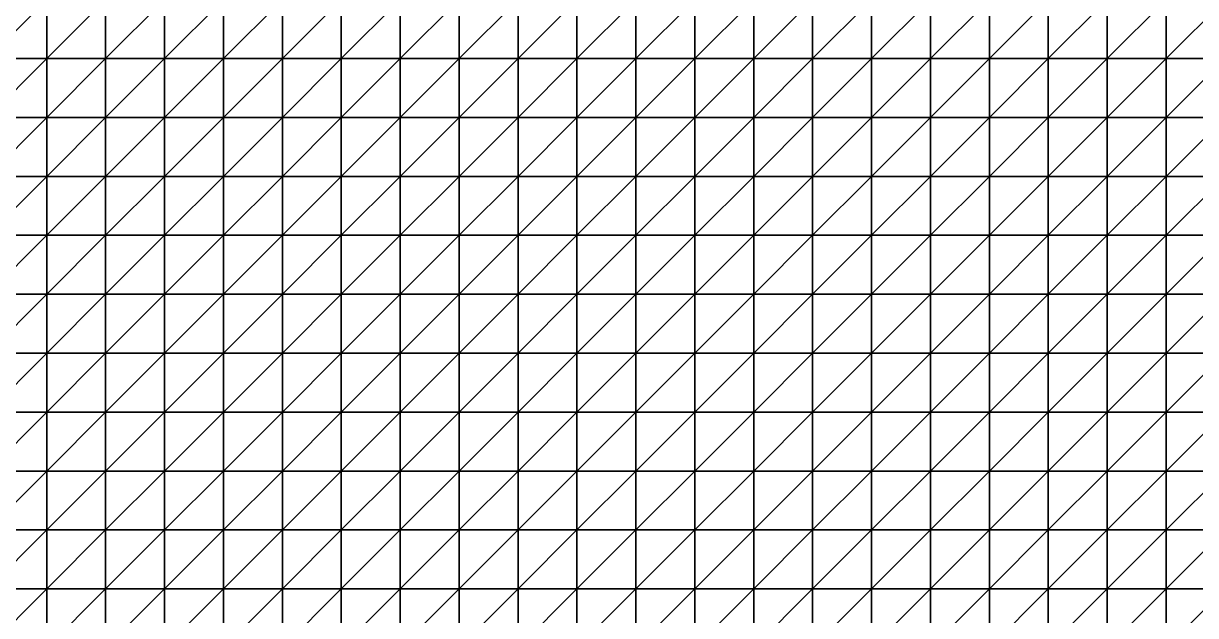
# Model space of a CAD drawing. Header units: metres. Extents: x 351000 to 353000, y 7455000 to 7457000.
# Drawn here: x 351490.1 to 351987.5, y 7456238.7 to 7456489.9 of the extents above; entities that cross this region are included whole.
import ezdxf

# ---------------------------------------------------------------- set-up
doc = ezdxf.new("R2010")
doc.units = ezdxf.units.M

msp = doc.modelspace()

# ---------------------------------------------------------------- linework, layer by layer
at = {"layer": 'TOPOGRAPHY'}
for points in [[(351475, 7456475, 1245.41), (351500, 7456475, 1248.71), (351500, 7456500, 1246.01)], [(351475, 7456475, 1245.41), (351500, 7456500, 1246.01), (351475, 7456500, 1242.56)], [(351500, 7456475, 1248.71), (351525, 7456475, 1252.28), (351525, 7456500, 1249.81)], [(351500, 7456475, 1248.71), (351525, 7456500, 1249.81), (351500, 7456500, 1246.01)], [(351525, 7456475, 1252.28), (351550, 7456475, 1255.97), (351550, 7456500, 1253.78)], [(351525, 7456475, 1252.28), (351550, 7456500, 1253.78), (351525, 7456500, 1249.81)], [(351550, 7456475, 1255.97), (351575, 7456475, 1259.63), (351575, 7456500, 1257.73)], [(351550, 7456475, 1255.97), (351575, 7456500, 1257.73), (351550, 7456500, 1253.78)], [(351575, 7456475, 1259.63), (351600, 7456475, 1263.08), (351600, 7456500, 1261.46)], [(351575, 7456475, 1259.63), (351600, 7456500, 1261.46), (351575, 7456500, 1257.73)], [(351600, 7456475, 1263.08), (351625, 7456475, 1266.19), (351625, 7456500, 1264.81)], [(351600, 7456475, 1263.08), (351625, 7456500, 1264.81), (351600, 7456500, 1261.46)], [(351625, 7456475, 1266.19), (351650, 7456475, 1268.85), (351650, 7456500, 1267.67)], [(351625, 7456475, 1266.19), (351650, 7456500, 1267.67), (351625, 7456500, 1264.81)], [(351650, 7456475, 1268.85), (351675, 7456475, 1271.01), (351675, 7456500, 1269.97)], [(351650, 7456475, 1268.85), (351675, 7456500, 1269.97), (351650, 7456500, 1267.67)], [(351675, 7456475, 1271.01), (351700, 7456475, 1272.66), (351700, 7456500, 1271.7)], [(351675, 7456475, 1271.01), (351700, 7456500, 1271.7), (351675, 7456500, 1269.97)], [(351700, 7456475, 1272.66), (351725, 7456475, 1273.83), (351725, 7456500, 1272.9)], [(351700, 7456475, 1272.66), (351725, 7456500, 1272.9), (351700, 7456500, 1271.7)], [(351725, 7456475, 1273.83), (351750, 7456475, 1274.59), (351750, 7456500, 1273.64)], [(351725, 7456475, 1273.83), (351750, 7456500, 1273.64), (351725, 7456500, 1272.9)], [(351750, 7456475, 1274.59), (351775, 7456475, 1275.06), (351775, 7456500, 1274.04)], [(351750, 7456475, 1274.59), (351775, 7456500, 1274.04), (351750, 7456500, 1273.64)], [(351775, 7456475, 1275.06), (351800, 7456475, 1275.34), (351800, 7456500, 1274.21)], [(351775, 7456475, 1275.06), (351800, 7456500, 1274.21), (351775, 7456500, 1274.04)], [(351800, 7456475, 1275.34), (351825, 7456475, 1275.56), (351825, 7456500, 1274.29)], [(351800, 7456475, 1275.34), (351825, 7456500, 1274.29), (351800, 7456500, 1274.21)], [(351825, 7456475, 1275.56), (351850, 7456475, 1275.81), (351850, 7456500, 1274.37)], [(351825, 7456475, 1275.56), (351850, 7456500, 1274.37), (351825, 7456500, 1274.29)], [(351850, 7456475, 1275.81), (351875, 7456475, 1276.15), (351875, 7456500, 1274.51)], [(351850, 7456475, 1275.81), (351875, 7456500, 1274.51), (351850, 7456500, 1274.37)], [(351875, 7456475, 1276.15), (351900, 7456475, 1276.62), (351900, 7456500, 1274.76)], [(351875, 7456475, 1276.15), (351900, 7456500, 1274.76), (351875, 7456500, 1274.51)], [(351900, 7456475, 1276.62), (351925, 7456475, 1277.2), (351925, 7456500, 1275.11)], [(351900, 7456475, 1276.62), (351925, 7456500, 1275.11), (351900, 7456500, 1274.76)], [(351925, 7456475, 1277.2), (351950, 7456475, 1277.84), (351950, 7456500, 1275.51)], [(351925, 7456475, 1277.2), (351950, 7456500, 1275.51), (351925, 7456500, 1275.11)], [(351950, 7456475, 1277.84), (351975, 7456475, 1278.45), (351975, 7456500, 1275.88)], [(351950, 7456475, 1277.84), (351975, 7456500, 1275.88), (351950, 7456500, 1275.51)], [(351975, 7456475, 1278.45), (352000, 7456475, 1278.93), (352000, 7456500, 1276.13)], [(351975, 7456475, 1278.45), (352000, 7456500, 1276.13), (351975, 7456500, 1275.88)], [(351475, 7456450, 1247.8), (351500, 7456450, 1250.7), (351500, 7456475, 1248.71)], [(351475, 7456450, 1247.8), (351500, 7456475, 1248.71), (351475, 7456475, 1245.41)], [(351500, 7456450, 1250.7), (351525, 7456450, 1253.77), (351525, 7456475, 1252.28)], [(351500, 7456450, 1250.7), (351525, 7456475, 1252.28), (351500, 7456475, 1248.71)], [(351525, 7456450, 1253.77), (351550, 7456450, 1256.93), (351550, 7456475, 1255.97)], [(351525, 7456450, 1253.77), (351550, 7456475, 1255.97), (351525, 7456475, 1252.28)], [(351550, 7456450, 1256.93), (351575, 7456450, 1260.05), (351575, 7456475, 1259.63)], [(351550, 7456450, 1256.93), (351575, 7456475, 1259.63), (351550, 7456475, 1255.97)], [(351575, 7456450, 1260.05), (351600, 7456450, 1263.02), (351600, 7456475, 1263.08)], [(351575, 7456450, 1260.05), (351600, 7456475, 1263.08), (351575, 7456475, 1259.63)], [(351600, 7456450, 1263.02), (351625, 7456450, 1265.75), (351625, 7456475, 1266.19)], [(351600, 7456450, 1263.02), (351625, 7456475, 1266.19), (351600, 7456475, 1263.08)], [(351625, 7456450, 1265.75), (351650, 7456450, 1268.16), (351650, 7456475, 1268.85)], [(351625, 7456450, 1265.75), (351650, 7456475, 1268.85), (351625, 7456475, 1266.19)], [(351650, 7456450, 1268.16), (351675, 7456450, 1270.21), (351675, 7456475, 1271.01)], [(351650, 7456450, 1268.16), (351675, 7456475, 1271.01), (351650, 7456475, 1268.85)], [(351675, 7456450, 1270.21), (351700, 7456450, 1271.88), (351700, 7456475, 1272.66)], [(351675, 7456450, 1270.21), (351700, 7456475, 1272.66), (351675, 7456475, 1271.01)], [(351700, 7456450, 1271.88), (351725, 7456450, 1273.21), (351725, 7456475, 1273.83)], [(351700, 7456450, 1271.88), (351725, 7456475, 1273.83), (351700, 7456475, 1272.66)], [(351725, 7456450, 1273.21), (351750, 7456450, 1274.25), (351750, 7456475, 1274.59)], [(351725, 7456450, 1273.21), (351750, 7456475, 1274.59), (351725, 7456475, 1273.83)], [(351750, 7456450, 1274.25), (351775, 7456450, 1275.1), (351775, 7456475, 1275.06)], [(351750, 7456450, 1274.25), (351775, 7456475, 1275.06), (351750, 7456475, 1274.59)], [(351775, 7456450, 1275.1), (351800, 7456450, 1275.83), (351800, 7456475, 1275.34)], [(351775, 7456450, 1275.1), (351800, 7456475, 1275.34), (351775, 7456475, 1275.06)], [(351800, 7456450, 1275.83), (351825, 7456450, 1276.54), (351825, 7456475, 1275.56)], [(351800, 7456450, 1275.83), (351825, 7456475, 1275.56), (351800, 7456475, 1275.34)], [(351825, 7456450, 1276.54), (351850, 7456450, 1277.28), (351850, 7456475, 1275.81)], [(351825, 7456450, 1276.54), (351850, 7456475, 1275.81), (351825, 7456475, 1275.56)], [(351850, 7456450, 1277.28), (351875, 7456450, 1278.12), (351875, 7456475, 1276.15)], [(351850, 7456450, 1277.28), (351875, 7456475, 1276.15), (351850, 7456475, 1275.81)], [(351875, 7456450, 1278.12), (351900, 7456450, 1279.04), (351900, 7456475, 1276.62)], [(351875, 7456450, 1278.12), (351900, 7456475, 1276.62), (351875, 7456475, 1276.15)], [(351900, 7456450, 1279.04), (351925, 7456450, 1280.02), (351925, 7456475, 1277.2)], [(351900, 7456450, 1279.04), (351925, 7456475, 1277.2), (351900, 7456475, 1276.62)], [(351925, 7456450, 1280.02), (351950, 7456450, 1280.99), (351950, 7456475, 1277.84)], [(351925, 7456450, 1280.02), (351950, 7456475, 1277.84), (351925, 7456475, 1277.2)], [(351950, 7456450, 1280.99), (351975, 7456450, 1281.85), (351975, 7456475, 1278.45)], [(351950, 7456450, 1280.99), (351975, 7456475, 1278.45), (351950, 7456475, 1277.84)], [(351975, 7456450, 1281.85), (352000, 7456450, 1282.49), (352000, 7456475, 1278.93)], [(351975, 7456450, 1281.85), (352000, 7456475, 1278.93), (351975, 7456475, 1278.45)], [(351475, 7456425, 1249.14), (351500, 7456425, 1251.49), (351500, 7456450, 1250.7)], [(351475, 7456425, 1249.14), (351500, 7456450, 1250.7), (351475, 7456450, 1247.8)], [(351500, 7456425, 1251.49), (351525, 7456425, 1253.93), (351525, 7456450, 1253.77)], [(351500, 7456425, 1251.49), (351525, 7456450, 1253.77), (351500, 7456450, 1250.7)], [(351525, 7456425, 1253.93), (351550, 7456425, 1256.44), (351550, 7456450, 1256.93)], [(351525, 7456425, 1253.93), (351550, 7456450, 1256.93), (351525, 7456450, 1253.77)], [(351550, 7456425, 1256.44), (351575, 7456425, 1258.96), (351575, 7456450, 1260.05)], [(351550, 7456425, 1256.44), (351575, 7456450, 1260.05), (351550, 7456450, 1256.93)], [(351575, 7456425, 1258.96), (351600, 7456425, 1261.44), (351600, 7456450, 1263.02)], [(351575, 7456425, 1258.96), (351600, 7456450, 1263.02), (351575, 7456450, 1260.05)], [(351600, 7456425, 1261.44), (351625, 7456425, 1263.82), (351625, 7456450, 1265.75)], [(351600, 7456425, 1261.44), (351625, 7456450, 1265.75), (351600, 7456450, 1263.02)], [(351625, 7456425, 1263.82), (351650, 7456425, 1266.06), (351650, 7456450, 1268.16)], [(351625, 7456425, 1263.82), (351650, 7456450, 1268.16), (351625, 7456450, 1265.75)], [(351650, 7456425, 1266.06), (351675, 7456425, 1268.13), (351675, 7456450, 1270.21)], [(351650, 7456425, 1266.06), (351675, 7456450, 1270.21), (351650, 7456450, 1268.16)], [(351675, 7456425, 1268.13), (351700, 7456425, 1270.03), (351700, 7456450, 1271.88)], [(351675, 7456425, 1268.13), (351700, 7456450, 1271.88), (351675, 7456450, 1270.21)], [(351700, 7456425, 1270.03), (351725, 7456425, 1271.75), (351725, 7456450, 1273.21)], [(351700, 7456425, 1270.03), (351725, 7456450, 1273.21), (351700, 7456450, 1271.88)], [(351725, 7456425, 1271.75), (351750, 7456425, 1273.34), (351750, 7456450, 1274.25)], [(351725, 7456425, 1271.75), (351750, 7456450, 1274.25), (351725, 7456450, 1273.21)], [(351750, 7456425, 1273.34), (351775, 7456425, 1274.83), (351775, 7456450, 1275.1)], [(351750, 7456425, 1273.34), (351775, 7456450, 1275.1), (351750, 7456450, 1274.25)], [(351775, 7456425, 1274.83), (351800, 7456425, 1276.27), (351800, 7456450, 1275.83)], [(351775, 7456425, 1274.83), (351800, 7456450, 1275.83), (351775, 7456450, 1275.1)], [(351800, 7456425, 1276.27), (351825, 7456425, 1277.7), (351825, 7456450, 1276.54)], [(351800, 7456425, 1276.27), (351825, 7456450, 1276.54), (351800, 7456450, 1275.83)], [(351825, 7456425, 1277.7), (351850, 7456425, 1279.14), (351850, 7456450, 1277.28)], [(351825, 7456425, 1277.7), (351850, 7456450, 1277.28), (351825, 7456450, 1276.54)], [(351850, 7456425, 1279.14), (351875, 7456425, 1280.6), (351875, 7456450, 1278.12)], [(351850, 7456425, 1279.14), (351875, 7456450, 1278.12), (351850, 7456450, 1277.28)], [(351875, 7456425, 1280.6), (351900, 7456425, 1282.05), (351900, 7456450, 1279.04)], [(351875, 7456425, 1280.6), (351900, 7456450, 1279.04), (351875, 7456450, 1278.12)], [(351900, 7456425, 1282.05), (351925, 7456425, 1283.45), (351925, 7456450, 1280.02)], [(351900, 7456425, 1282.05), (351925, 7456450, 1280.02), (351900, 7456450, 1279.04)], [(351925, 7456425, 1283.45), (351950, 7456425, 1284.7), (351950, 7456450, 1280.99)], [(351925, 7456425, 1283.45), (351950, 7456450, 1280.99), (351925, 7456450, 1280.02)], [(351950, 7456425, 1284.7), (351975, 7456425, 1285.7), (351975, 7456450, 1281.85)], [(351950, 7456425, 1284.7), (351975, 7456450, 1281.85), (351950, 7456450, 1280.99)], [(351975, 7456425, 1285.7), (352000, 7456425, 1286.36), (352000, 7456450, 1282.49)], [(351975, 7456425, 1285.7), (352000, 7456450, 1282.49), (351975, 7456450, 1281.85)], [(351475, 7456400, 1249.06), (351500, 7456400, 1250.84), (351500, 7456425, 1251.49)], [(351475, 7456400, 1249.06), (351500, 7456425, 1251.49), (351475, 7456425, 1249.14)], [(351500, 7456400, 1250.84), (351525, 7456400, 1252.69), (351525, 7456425, 1253.93)], [(351500, 7456400, 1250.84), (351525, 7456425, 1253.93), (351500, 7456425, 1251.49)], [(351525, 7456400, 1252.69), (351550, 7456400, 1254.63), (351550, 7456425, 1256.44)], [(351525, 7456400, 1252.69), (351550, 7456425, 1256.44), (351525, 7456425, 1253.93)], [(351550, 7456400, 1254.63), (351575, 7456400, 1256.66), (351575, 7456425, 1258.96)], [(351550, 7456400, 1254.63), (351575, 7456425, 1258.96), (351550, 7456425, 1256.44)], [(351575, 7456400, 1256.66), (351600, 7456400, 1258.8), (351600, 7456425, 1261.44)], [(351575, 7456400, 1256.66), (351600, 7456425, 1261.44), (351575, 7456425, 1258.96)], [(351600, 7456400, 1258.8), (351625, 7456400, 1261.01), (351625, 7456425, 1263.82)], [(351600, 7456400, 1258.8), (351625, 7456425, 1263.82), (351600, 7456425, 1261.44)], [(351625, 7456400, 1261.01), (351650, 7456400, 1263.29), (351650, 7456425, 1266.06)], [(351625, 7456400, 1261.01), (351650, 7456425, 1266.06), (351625, 7456425, 1263.82)], [(351650, 7456400, 1263.29), (351675, 7456400, 1265.6), (351675, 7456425, 1268.13)], [(351650, 7456400, 1263.29), (351675, 7456425, 1268.13), (351650, 7456425, 1266.06)], [(351675, 7456400, 1265.6), (351700, 7456400, 1267.92), (351700, 7456425, 1270.03)], [(351675, 7456400, 1265.6), (351700, 7456425, 1270.03), (351675, 7456425, 1268.13)], [(351700, 7456400, 1267.92), (351725, 7456400, 1270.25), (351725, 7456425, 1271.75)], [(351700, 7456400, 1267.92), (351725, 7456425, 1271.75), (351700, 7456425, 1270.03)], [(351725, 7456400, 1270.25), (351750, 7456400, 1272.56), (351750, 7456425, 1273.34)], [(351725, 7456400, 1270.25), (351750, 7456425, 1273.34), (351725, 7456425, 1271.75)], [(351750, 7456400, 1272.56), (351775, 7456400, 1274.85), (351775, 7456425, 1274.83)], [(351750, 7456400, 1272.56), (351775, 7456425, 1274.83), (351750, 7456425, 1273.34)], [(351775, 7456400, 1274.85), (351800, 7456400, 1277.11), (351800, 7456425, 1276.27)], [(351775, 7456400, 1274.85), (351800, 7456425, 1276.27), (351775, 7456425, 1274.83)], [(351800, 7456400, 1277.11), (351825, 7456400, 1279.33), (351825, 7456425, 1277.7)], [(351800, 7456400, 1277.11), (351825, 7456425, 1277.7), (351800, 7456425, 1276.27)], [(351825, 7456400, 1279.33), (351850, 7456400, 1281.48), (351850, 7456425, 1279.14)], [(351825, 7456400, 1279.33), (351850, 7456425, 1279.14), (351825, 7456425, 1277.7)], [(351850, 7456400, 1281.48), (351875, 7456400, 1283.54), (351875, 7456425, 1280.6)], [(351850, 7456400, 1281.48), (351875, 7456425, 1280.6), (351850, 7456425, 1279.14)], [(351875, 7456400, 1283.54), (351900, 7456400, 1285.44), (351900, 7456425, 1282.05)], [(351875, 7456400, 1283.54), (351900, 7456425, 1282.05), (351875, 7456425, 1280.6)], [(351900, 7456400, 1285.44), (351925, 7456400, 1287.12), (351925, 7456425, 1283.45)], [(351900, 7456400, 1285.44), (351925, 7456425, 1283.45), (351900, 7456425, 1282.05)], [(351925, 7456400, 1287.12), (351950, 7456400, 1288.5), (351950, 7456425, 1284.7)], [(351925, 7456400, 1287.12), (351950, 7456425, 1284.7), (351925, 7456425, 1283.45)], [(351950, 7456400, 1288.5), (351975, 7456400, 1289.48), (351975, 7456425, 1285.7)], [(351950, 7456400, 1288.5), (351975, 7456425, 1285.7), (351950, 7456425, 1284.7)], [(351975, 7456400, 1289.48), (352000, 7456400, 1289.99), (352000, 7456425, 1286.36)], [(351975, 7456400, 1289.48), (352000, 7456425, 1286.36), (351975, 7456425, 1285.7)], [(351475, 7456375, 1247.49), (351500, 7456375, 1248.85), (351500, 7456400, 1250.84)], [(351475, 7456375, 1247.49), (351500, 7456400, 1250.84), (351475, 7456400, 1249.06)], [(351500, 7456375, 1248.85), (351525, 7456375, 1250.3), (351525, 7456400, 1252.69)], [(351500, 7456375, 1248.85), (351525, 7456400, 1252.69), (351500, 7456400, 1250.84)], [(351525, 7456375, 1250.3), (351550, 7456375, 1251.91), (351550, 7456400, 1254.63)], [(351525, 7456375, 1250.3), (351550, 7456400, 1254.63), (351525, 7456400, 1252.69)], [(351550, 7456375, 1251.91), (351575, 7456375, 1253.73), (351575, 7456400, 1256.66)], [(351550, 7456375, 1251.91), (351575, 7456400, 1256.66), (351550, 7456400, 1254.63)], [(351575, 7456375, 1253.73), (351600, 7456375, 1255.79), (351600, 7456400, 1258.8)], [(351575, 7456375, 1253.73), (351600, 7456400, 1258.8), (351575, 7456400, 1256.66)], [(351600, 7456375, 1255.79), (351625, 7456375, 1258.1), (351625, 7456400, 1261.01)], [(351600, 7456375, 1255.79), (351625, 7456400, 1261.01), (351600, 7456400, 1258.8)], [(351625, 7456375, 1258.1), (351650, 7456375, 1260.65), (351650, 7456400, 1263.29)], [(351625, 7456375, 1258.1), (351650, 7456400, 1263.29), (351625, 7456400, 1261.01)], [(351650, 7456375, 1260.65), (351675, 7456375, 1263.41), (351675, 7456400, 1265.6)], [(351650, 7456375, 1260.65), (351675, 7456400, 1265.6), (351650, 7456400, 1263.29)], [(351675, 7456375, 1263.41), (351700, 7456375, 1266.33), (351700, 7456400, 1267.92)], [(351675, 7456375, 1263.41), (351700, 7456400, 1267.92), (351675, 7456400, 1265.6)], [(351700, 7456375, 1266.33), (351725, 7456375, 1269.36), (351725, 7456400, 1270.25)], [(351700, 7456375, 1266.33), (351725, 7456400, 1270.25), (351700, 7456400, 1267.92)], [(351725, 7456375, 1269.36), (351750, 7456375, 1272.45), (351750, 7456400, 1272.56)], [(351725, 7456375, 1269.36), (351750, 7456400, 1272.56), (351725, 7456400, 1270.25)], [(351750, 7456375, 1272.45), (351775, 7456375, 1275.53), (351775, 7456400, 1274.85)], [(351750, 7456375, 1272.45), (351775, 7456400, 1274.85), (351750, 7456400, 1272.56)], [(351775, 7456375, 1275.53), (351800, 7456375, 1278.55), (351800, 7456400, 1277.11)], [(351775, 7456375, 1275.53), (351800, 7456400, 1277.11), (351775, 7456400, 1274.85)], [(351800, 7456375, 1278.55), (351825, 7456375, 1281.44), (351825, 7456400, 1279.33)], [(351800, 7456375, 1278.55), (351825, 7456400, 1279.33), (351800, 7456400, 1277.11)], [(351825, 7456375, 1281.44), (351850, 7456375, 1284.15), (351850, 7456400, 1281.48)], [(351825, 7456375, 1281.44), (351850, 7456400, 1281.48), (351825, 7456400, 1279.33)], [(351850, 7456375, 1284.15), (351875, 7456375, 1286.61), (351875, 7456400, 1283.54)], [(351850, 7456375, 1284.15), (351875, 7456400, 1283.54), (351850, 7456400, 1281.48)], [(351875, 7456375, 1286.61), (351900, 7456375, 1288.75), (351900, 7456400, 1285.44)], [(351875, 7456375, 1286.61), (351900, 7456400, 1285.44), (351875, 7456400, 1283.54)], [(351900, 7456375, 1288.75), (351925, 7456375, 1290.51), (351925, 7456400, 1287.12)], [(351900, 7456375, 1288.75), (351925, 7456400, 1287.12), (351900, 7456400, 1285.44)], [(351925, 7456375, 1290.51), (351950, 7456375, 1291.82), (351950, 7456400, 1288.5)], [(351925, 7456375, 1290.51), (351950, 7456400, 1288.5), (351925, 7456400, 1287.12)], [(351950, 7456375, 1291.82), (351975, 7456375, 1292.61), (351975, 7456400, 1289.48)], [(351950, 7456375, 1291.82), (351975, 7456400, 1289.48), (351950, 7456400, 1288.5)], [(351975, 7456375, 1292.61), (352000, 7456375, 1292.84), (352000, 7456400, 1289.99)], [(351975, 7456375, 1292.61), (352000, 7456400, 1289.99), (351975, 7456400, 1289.48)], [(351475, 7456350, 1244.74), (351500, 7456350, 1245.96), (351500, 7456375, 1248.85)], [(351475, 7456350, 1244.74), (351500, 7456375, 1248.85), (351475, 7456375, 1247.49)], [(351500, 7456350, 1245.96), (351525, 7456350, 1247.33), (351525, 7456375, 1250.3)], [(351500, 7456350, 1245.96), (351525, 7456375, 1250.3), (351500, 7456375, 1248.85)], [(351525, 7456350, 1247.33), (351550, 7456350, 1248.94), (351550, 7456375, 1251.91)], [(351525, 7456350, 1247.33), (351550, 7456375, 1251.91), (351525, 7456375, 1250.3)], [(351550, 7456350, 1248.94), (351575, 7456350, 1250.87), (351575, 7456375, 1253.73)], [(351550, 7456350, 1248.94), (351575, 7456375, 1253.73), (351550, 7456375, 1251.91)], [(351575, 7456350, 1250.87), (351600, 7456350, 1253.17), (351600, 7456375, 1255.79)], [(351575, 7456350, 1250.87), (351600, 7456375, 1255.79), (351575, 7456375, 1253.73)], [(351600, 7456350, 1253.17), (351625, 7456350, 1255.84), (351625, 7456375, 1258.1)], [(351600, 7456350, 1253.17), (351625, 7456375, 1258.1), (351600, 7456375, 1255.79)], [(351625, 7456350, 1255.84), (351650, 7456350, 1258.86), (351650, 7456375, 1260.65)], [(351625, 7456350, 1255.84), (351650, 7456375, 1260.65), (351625, 7456375, 1258.1)], [(351650, 7456350, 1258.86), (351675, 7456350, 1262.2), (351675, 7456375, 1263.41)], [(351650, 7456350, 1258.86), (351675, 7456375, 1263.41), (351650, 7456375, 1260.65)], [(351675, 7456350, 1262.2), (351700, 7456350, 1265.76), (351700, 7456375, 1266.33)], [(351675, 7456350, 1262.2), (351700, 7456375, 1266.33), (351675, 7456375, 1263.41)], [(351700, 7456350, 1265.76), (351725, 7456350, 1269.47), (351725, 7456375, 1269.36)], [(351700, 7456350, 1265.76), (351725, 7456375, 1269.36), (351700, 7456375, 1266.33)], [(351725, 7456350, 1269.47), (351750, 7456350, 1273.23), (351750, 7456375, 1272.45)], [(351725, 7456350, 1269.47), (351750, 7456375, 1272.45), (351725, 7456375, 1269.36)], [(351750, 7456350, 1273.23), (351775, 7456350, 1276.94), (351775, 7456375, 1275.53)], [(351750, 7456350, 1273.23), (351775, 7456375, 1275.53), (351750, 7456375, 1272.45)], [(351775, 7456350, 1276.94), (351800, 7456350, 1280.49), (351800, 7456375, 1278.55)], [(351775, 7456350, 1276.94), (351800, 7456375, 1278.55), (351775, 7456375, 1275.53)], [(351800, 7456350, 1280.49), (351825, 7456350, 1283.8), (351825, 7456375, 1281.44)], [(351800, 7456350, 1280.49), (351825, 7456375, 1281.44), (351800, 7456375, 1278.55)], [(351825, 7456350, 1283.8), (351850, 7456350, 1286.78), (351850, 7456375, 1284.15)], [(351825, 7456350, 1283.8), (351850, 7456375, 1284.15), (351825, 7456375, 1281.44)], [(351850, 7456350, 1286.78), (351875, 7456350, 1289.36), (351875, 7456375, 1286.61)], [(351850, 7456350, 1286.78), (351875, 7456375, 1286.61), (351850, 7456375, 1284.15)], [(351875, 7456350, 1289.36), (351900, 7456350, 1291.49), (351900, 7456375, 1288.75)], [(351875, 7456350, 1289.36), (351900, 7456375, 1288.75), (351875, 7456375, 1286.61)], [(351900, 7456350, 1291.49), (351925, 7456350, 1293.1), (351925, 7456375, 1290.51)], [(351900, 7456350, 1291.49), (351925, 7456375, 1290.51), (351900, 7456375, 1288.75)], [(351925, 7456350, 1293.1), (351950, 7456350, 1294.17), (351950, 7456375, 1291.82)], [(351925, 7456350, 1293.1), (351950, 7456375, 1291.82), (351925, 7456375, 1290.51)], [(351950, 7456350, 1294.17), (351975, 7456350, 1294.66), (351975, 7456375, 1292.61)], [(351950, 7456350, 1294.17), (351975, 7456375, 1292.61), (351950, 7456375, 1291.82)], [(351975, 7456350, 1294.66), (352000, 7456350, 1294.56), (352000, 7456375, 1292.84)], [(351975, 7456350, 1294.66), (352000, 7456375, 1292.84), (351975, 7456375, 1292.61)], [(351475, 7456325, 1241.41), (351500, 7456325, 1242.82), (351500, 7456350, 1245.96)], [(351475, 7456325, 1241.41), (351500, 7456350, 1245.96), (351475, 7456350, 1244.74)], [(351500, 7456325, 1242.82), (351525, 7456325, 1244.46), (351525, 7456350, 1247.33)], [(351500, 7456325, 1242.82), (351525, 7456350, 1247.33), (351500, 7456350, 1245.96)], [(351525, 7456325, 1244.46), (351550, 7456325, 1246.43), (351550, 7456350, 1248.94)], [(351525, 7456325, 1244.46), (351550, 7456350, 1248.94), (351525, 7456350, 1247.33)], [(351550, 7456325, 1246.43), (351575, 7456325, 1248.79), (351575, 7456350, 1250.87)], [(351550, 7456325, 1246.43), (351575, 7456350, 1250.87), (351550, 7456350, 1248.94)], [(351575, 7456325, 1248.79), (351600, 7456325, 1251.57), (351600, 7456350, 1253.17)], [(351575, 7456325, 1248.79), (351600, 7456350, 1253.17), (351575, 7456350, 1250.87)], [(351600, 7456325, 1251.57), (351625, 7456325, 1254.78), (351625, 7456350, 1255.84)], [(351600, 7456325, 1251.57), (351625, 7456350, 1255.84), (351600, 7456350, 1253.17)], [(351625, 7456325, 1254.78), (351650, 7456325, 1258.37), (351650, 7456350, 1258.86)], [(351625, 7456325, 1254.78), (351650, 7456350, 1258.86), (351625, 7456350, 1255.84)], [(351650, 7456325, 1258.37), (351675, 7456325, 1262.28), (351675, 7456350, 1262.2)], [(351650, 7456325, 1258.37), (351675, 7456350, 1262.2), (351650, 7456350, 1258.86)], [(351675, 7456325, 1262.28), (351700, 7456325, 1266.4), (351700, 7456350, 1265.76)], [(351675, 7456325, 1262.28), (351700, 7456350, 1265.76), (351675, 7456350, 1262.2)], [(351700, 7456325, 1266.4), (351725, 7456325, 1270.62), (351725, 7456350, 1269.47)], [(351700, 7456325, 1266.4), (351725, 7456350, 1269.47), (351700, 7456350, 1265.76)], [(351725, 7456325, 1270.62), (351750, 7456325, 1274.8), (351750, 7456350, 1273.23)], [(351725, 7456325, 1270.62), (351750, 7456350, 1273.23), (351725, 7456350, 1269.47)], [(351750, 7456325, 1274.8), (351775, 7456325, 1278.84), (351775, 7456350, 1276.94)], [(351750, 7456325, 1274.8), (351775, 7456350, 1276.94), (351750, 7456350, 1273.23)], [(351775, 7456325, 1278.84), (351800, 7456325, 1282.6), (351800, 7456350, 1280.49)], [(351775, 7456325, 1278.84), (351800, 7456350, 1280.49), (351775, 7456350, 1276.94)], [(351800, 7456325, 1282.6), (351825, 7456325, 1285.99), (351825, 7456350, 1283.8)], [(351800, 7456325, 1282.6), (351825, 7456350, 1283.8), (351800, 7456350, 1280.49)], [(351825, 7456325, 1285.99), (351850, 7456325, 1288.93), (351850, 7456350, 1286.78)], [(351825, 7456325, 1285.99), (351850, 7456350, 1286.78), (351825, 7456350, 1283.8)], [(351850, 7456325, 1288.93), (351875, 7456325, 1291.35), (351875, 7456350, 1289.36)], [(351850, 7456325, 1288.93), (351875, 7456350, 1289.36), (351850, 7456350, 1286.78)], [(351875, 7456325, 1291.35), (351900, 7456325, 1293.23), (351900, 7456350, 1291.49)], [(351875, 7456325, 1291.35), (351900, 7456350, 1291.49), (351875, 7456350, 1289.36)], [(351900, 7456325, 1293.23), (351925, 7456325, 1294.53), (351925, 7456350, 1293.1)], [(351900, 7456325, 1293.23), (351925, 7456350, 1293.1), (351900, 7456350, 1291.49)], [(351925, 7456325, 1294.53), (351950, 7456325, 1295.26), (351950, 7456350, 1294.17)], [(351925, 7456325, 1294.53), (351950, 7456350, 1294.17), (351925, 7456350, 1293.1)], [(351950, 7456325, 1295.26), (351975, 7456325, 1295.42), (351975, 7456350, 1294.66)], [(351950, 7456325, 1295.26), (351975, 7456350, 1294.66), (351950, 7456350, 1294.17)], [(351975, 7456325, 1295.42), (352000, 7456325, 1295.06), (352000, 7456350, 1294.56)], [(351975, 7456325, 1295.42), (352000, 7456350, 1294.56), (351975, 7456350, 1294.66)], [(351475, 7456300, 1238.26), (351500, 7456300, 1240.18), (351500, 7456325, 1242.82)], [(351475, 7456300, 1238.26), (351500, 7456325, 1242.82), (351475, 7456325, 1241.41)], [(351500, 7456300, 1240.18), (351525, 7456300, 1242.4), (351525, 7456325, 1244.46)], [(351500, 7456300, 1240.18), (351525, 7456325, 1244.46), (351500, 7456325, 1242.82)], [(351525, 7456300, 1242.4), (351550, 7456300, 1244.98), (351550, 7456325, 1246.43)], [(351525, 7456300, 1242.4), (351550, 7456325, 1246.43), (351525, 7456325, 1244.46)], [(351550, 7456300, 1244.98), (351575, 7456300, 1247.97), (351575, 7456325, 1248.79)], [(351550, 7456300, 1244.98), (351575, 7456325, 1248.79), (351550, 7456325, 1246.43)], [(351575, 7456300, 1247.97), (351600, 7456300, 1251.37), (351600, 7456325, 1251.57)], [(351575, 7456300, 1247.97), (351600, 7456325, 1251.57), (351575, 7456325, 1248.79)], [(351600, 7456300, 1251.37), (351625, 7456300, 1255.15), (351625, 7456325, 1254.78)], [(351600, 7456300, 1251.37), (351625, 7456325, 1254.78), (351600, 7456325, 1251.57)], [(351625, 7456300, 1255.15), (351650, 7456300, 1259.26), (351650, 7456325, 1258.37)], [(351625, 7456300, 1255.15), (351650, 7456325, 1258.37), (351625, 7456325, 1254.78)], [(351650, 7456300, 1259.26), (351675, 7456300, 1263.6), (351675, 7456325, 1262.28)], [(351650, 7456300, 1259.26), (351675, 7456325, 1262.28), (351650, 7456325, 1258.37)], [(351675, 7456300, 1263.6), (351700, 7456300, 1268.06), (351700, 7456325, 1266.4)], [(351675, 7456300, 1263.6), (351700, 7456325, 1266.4), (351675, 7456325, 1262.28)], [(351700, 7456300, 1268.06), (351725, 7456300, 1272.5), (351725, 7456325, 1270.62)], [(351700, 7456300, 1268.06), (351725, 7456325, 1270.62), (351700, 7456325, 1266.4)], [(351725, 7456300, 1272.5), (351750, 7456300, 1276.8), (351750, 7456325, 1274.8)], [(351725, 7456300, 1272.5), (351750, 7456325, 1274.8), (351725, 7456325, 1270.62)], [(351750, 7456300, 1276.8), (351775, 7456300, 1280.82), (351775, 7456325, 1278.84)], [(351750, 7456300, 1276.8), (351775, 7456325, 1278.84), (351750, 7456325, 1274.8)], [(351775, 7456300, 1280.82), (351800, 7456300, 1284.45), (351800, 7456325, 1282.6)], [(351775, 7456300, 1280.82), (351800, 7456325, 1282.6), (351775, 7456325, 1278.84)], [(351800, 7456300, 1284.45), (351825, 7456300, 1287.61), (351825, 7456325, 1285.99)], [(351800, 7456300, 1284.45), (351825, 7456325, 1285.99), (351800, 7456325, 1282.6)], [(351825, 7456300, 1287.61), (351850, 7456300, 1290.24), (351850, 7456325, 1288.93)], [(351825, 7456300, 1287.61), (351850, 7456325, 1288.93), (351825, 7456325, 1285.99)], [(351850, 7456300, 1290.24), (351875, 7456300, 1292.29), (351875, 7456325, 1291.35)], [(351850, 7456300, 1290.24), (351875, 7456325, 1291.35), (351850, 7456325, 1288.93)], [(351875, 7456300, 1292.29), (351900, 7456300, 1293.77), (351900, 7456325, 1293.23)], [(351875, 7456300, 1292.29), (351900, 7456325, 1293.23), (351875, 7456325, 1291.35)], [(351900, 7456300, 1293.77), (351925, 7456300, 1294.69), (351925, 7456325, 1294.53)], [(351900, 7456300, 1293.77), (351925, 7456325, 1294.53), (351900, 7456325, 1293.23)], [(351925, 7456300, 1294.69), (351950, 7456300, 1295.09), (351950, 7456325, 1295.26)], [(351925, 7456300, 1294.69), (351950, 7456325, 1295.26), (351925, 7456325, 1294.53)], [(351950, 7456300, 1295.09), (351975, 7456300, 1295.02), (351975, 7456325, 1295.42)], [(351950, 7456300, 1295.09), (351975, 7456325, 1295.42), (351950, 7456325, 1295.26)], [(351975, 7456300, 1295.02), (352000, 7456300, 1294.55), (352000, 7456325, 1295.06)], [(351975, 7456300, 1295.02), (352000, 7456325, 1295.06), (351975, 7456325, 1295.42)], [(351475, 7456275, 1236.03), (351500, 7456275, 1238.67), (351500, 7456300, 1240.18)], [(351475, 7456275, 1236.03), (351500, 7456300, 1240.18), (351475, 7456300, 1238.26)], [(351500, 7456275, 1238.67), (351525, 7456275, 1241.63), (351525, 7456300, 1242.4)], [(351500, 7456275, 1238.67), (351525, 7456300, 1242.4), (351500, 7456300, 1240.18)], [(351525, 7456275, 1241.63), (351550, 7456275, 1244.93), (351550, 7456300, 1244.98)], [(351525, 7456275, 1241.63), (351550, 7456300, 1244.98), (351525, 7456300, 1242.4)], [(351550, 7456275, 1244.93), (351575, 7456275, 1248.58), (351575, 7456300, 1247.97)], [(351550, 7456275, 1244.93), (351575, 7456300, 1247.97), (351550, 7456300, 1244.98)], [(351575, 7456275, 1248.58), (351600, 7456275, 1252.56), (351600, 7456300, 1251.37)], [(351575, 7456275, 1248.58), (351600, 7456300, 1251.37), (351575, 7456300, 1247.97)], [(351600, 7456275, 1252.56), (351625, 7456275, 1256.8), (351625, 7456300, 1255.15)], [(351600, 7456275, 1252.56), (351625, 7456300, 1255.15), (351600, 7456300, 1251.37)], [(351625, 7456275, 1256.8), (351650, 7456275, 1261.24), (351650, 7456300, 1259.26)], [(351625, 7456275, 1256.8), (351650, 7456300, 1259.26), (351625, 7456300, 1255.15)], [(351650, 7456275, 1261.24), (351675, 7456275, 1265.77), (351675, 7456300, 1263.6)], [(351650, 7456275, 1261.24), (351675, 7456300, 1263.6), (351650, 7456300, 1259.26)], [(351675, 7456275, 1265.77), (351700, 7456275, 1270.28), (351700, 7456300, 1268.06)], [(351675, 7456275, 1265.77), (351700, 7456300, 1268.06), (351675, 7456300, 1263.6)], [(351700, 7456275, 1270.28), (351725, 7456275, 1274.63), (351725, 7456300, 1272.5)], [(351700, 7456275, 1270.28), (351725, 7456300, 1272.5), (351700, 7456300, 1268.06)], [(351725, 7456275, 1274.63), (351750, 7456275, 1278.72), (351750, 7456300, 1276.8)], [(351725, 7456275, 1274.63), (351750, 7456300, 1276.8), (351725, 7456300, 1272.5)], [(351750, 7456275, 1278.72), (351775, 7456275, 1282.43), (351775, 7456300, 1280.82)], [(351750, 7456275, 1278.72), (351775, 7456300, 1280.82), (351750, 7456300, 1276.8)], [(351775, 7456275, 1282.43), (351800, 7456275, 1285.67), (351800, 7456300, 1284.45)], [(351775, 7456275, 1282.43), (351800, 7456300, 1284.45), (351775, 7456300, 1280.82)], [(351800, 7456275, 1285.67), (351825, 7456275, 1288.38), (351825, 7456300, 1287.61)], [(351800, 7456275, 1285.67), (351825, 7456300, 1287.61), (351800, 7456300, 1284.45)], [(351825, 7456275, 1288.38), (351850, 7456275, 1290.53), (351850, 7456300, 1290.24)], [(351825, 7456275, 1288.38), (351850, 7456300, 1290.24), (351825, 7456300, 1287.61)], [(351850, 7456275, 1290.53), (351875, 7456275, 1292.12), (351875, 7456300, 1292.29)], [(351850, 7456275, 1290.53), (351875, 7456300, 1292.29), (351850, 7456300, 1290.24)], [(351875, 7456275, 1292.12), (351900, 7456275, 1293.19), (351900, 7456300, 1293.77)], [(351875, 7456275, 1292.12), (351900, 7456300, 1293.77), (351875, 7456300, 1292.29)], [(351900, 7456275, 1293.19), (351925, 7456275, 1293.78), (351925, 7456300, 1294.69)], [(351900, 7456275, 1293.19), (351925, 7456300, 1294.69), (351900, 7456300, 1293.77)], [(351925, 7456275, 1293.78), (351950, 7456275, 1293.96), (351950, 7456300, 1295.09)], [(351925, 7456275, 1293.78), (351950, 7456300, 1295.09), (351925, 7456300, 1294.69)], [(351950, 7456275, 1293.96), (351975, 7456275, 1293.81), (351975, 7456300, 1295.02)], [(351950, 7456275, 1293.96), (351975, 7456300, 1295.02), (351950, 7456300, 1295.09)], [(351975, 7456275, 1293.81), (352000, 7456275, 1293.42), (352000, 7456300, 1294.55)], [(351975, 7456275, 1293.81), (352000, 7456300, 1294.55), (351975, 7456300, 1295.02)], [(351475, 7456250, 1235.26), (351500, 7456250, 1238.65), (351500, 7456275, 1238.67)], [(351475, 7456250, 1235.26), (351500, 7456275, 1238.67), (351475, 7456275, 1236.03)], [(351500, 7456250, 1238.65), (351525, 7456250, 1242.34), (351525, 7456275, 1241.63)], [(351500, 7456250, 1238.65), (351525, 7456275, 1241.63), (351500, 7456275, 1238.67)], [(351525, 7456250, 1242.34), (351550, 7456250, 1246.29), (351550, 7456275, 1244.93)], [(351525, 7456250, 1242.34), (351550, 7456275, 1244.93), (351525, 7456275, 1241.63)], [(351550, 7456250, 1246.29), (351575, 7456250, 1250.47), (351575, 7456275, 1248.58)], [(351550, 7456250, 1246.29), (351575, 7456275, 1248.58), (351550, 7456275, 1244.93)], [(351575, 7456250, 1250.47), (351600, 7456250, 1254.83), (351600, 7456275, 1252.56)], [(351575, 7456250, 1250.47), (351600, 7456275, 1252.56), (351575, 7456275, 1248.58)], [(351600, 7456250, 1254.83), (351625, 7456250, 1259.3), (351625, 7456275, 1256.8)], [(351600, 7456250, 1254.83), (351625, 7456275, 1256.8), (351600, 7456275, 1252.56)], [(351625, 7456250, 1259.3), (351650, 7456250, 1263.79), (351650, 7456275, 1261.24)], [(351625, 7456250, 1259.3), (351650, 7456275, 1261.24), (351625, 7456275, 1256.8)], [(351650, 7456250, 1263.79), (351675, 7456250, 1268.22), (351675, 7456275, 1265.77)], [(351650, 7456250, 1263.79), (351675, 7456275, 1265.77), (351650, 7456275, 1261.24)], [(351675, 7456250, 1268.22), (351700, 7456250, 1272.49), (351700, 7456275, 1270.28)], [(351675, 7456250, 1268.22), (351700, 7456275, 1270.28), (351675, 7456275, 1265.77)], [(351700, 7456250, 1272.49), (351725, 7456250, 1276.48), (351725, 7456275, 1274.63)], [(351700, 7456250, 1272.49), (351725, 7456275, 1274.63), (351700, 7456275, 1270.28)], [(351725, 7456250, 1276.48), (351750, 7456250, 1280.12), (351750, 7456275, 1278.72)], [(351725, 7456250, 1276.48), (351750, 7456275, 1278.72), (351725, 7456275, 1274.63)], [(351750, 7456250, 1280.12), (351775, 7456250, 1283.32), (351775, 7456275, 1282.43)], [(351750, 7456250, 1280.12), (351775, 7456275, 1282.43), (351750, 7456275, 1278.72)], [(351775, 7456250, 1283.32), (351800, 7456250, 1286.03), (351800, 7456275, 1285.67)], [(351775, 7456250, 1283.32), (351800, 7456275, 1285.67), (351775, 7456275, 1282.43)], [(351800, 7456250, 1286.03), (351825, 7456250, 1288.22), (351825, 7456275, 1288.38)], [(351800, 7456250, 1286.03), (351825, 7456275, 1288.38), (351800, 7456275, 1285.67)], [(351825, 7456250, 1288.22), (351850, 7456250, 1289.89), (351850, 7456275, 1290.53)], [(351825, 7456250, 1288.22), (351850, 7456275, 1290.53), (351825, 7456275, 1288.38)], [(351850, 7456250, 1289.89), (351875, 7456250, 1291.07), (351875, 7456275, 1292.12)], [(351850, 7456250, 1289.89), (351875, 7456275, 1292.12), (351850, 7456275, 1290.53)], [(351875, 7456250, 1291.07), (351900, 7456250, 1291.83), (351900, 7456275, 1293.19)], [(351875, 7456250, 1291.07), (351900, 7456275, 1293.19), (351875, 7456275, 1292.12)], [(351900, 7456250, 1291.83), (351925, 7456250, 1292.22), (351925, 7456275, 1293.78)], [(351900, 7456250, 1291.83), (351925, 7456275, 1293.78), (351900, 7456275, 1293.19)], [(351925, 7456250, 1292.22), (351950, 7456250, 1292.35), (351950, 7456275, 1293.96)], [(351925, 7456250, 1292.22), (351950, 7456275, 1293.96), (351925, 7456275, 1293.78)], [(351950, 7456250, 1292.35), (351975, 7456250, 1292.3), (351975, 7456275, 1293.81)], [(351950, 7456250, 1292.35), (351975, 7456275, 1293.81), (351950, 7456275, 1293.96)], [(351975, 7456250, 1292.3), (352000, 7456250, 1292.16), (352000, 7456275, 1293.42)], [(351975, 7456250, 1292.3), (352000, 7456275, 1293.42), (351975, 7456275, 1293.81)], [(351475, 7456225, 1236.14), (351500, 7456225, 1240.16), (351500, 7456250, 1238.65)], [(351475, 7456225, 1236.14), (351500, 7456250, 1238.65), (351475, 7456250, 1235.26)], [(351500, 7456225, 1240.16), (351525, 7456225, 1244.39), (351525, 7456250, 1242.34)], [(351500, 7456225, 1240.16), (351525, 7456250, 1242.34), (351500, 7456250, 1238.65)], [(351525, 7456225, 1244.39), (351550, 7456225, 1248.75), (351550, 7456250, 1246.29)], [(351525, 7456225, 1244.39), (351550, 7456250, 1246.29), (351525, 7456250, 1242.34)], [(351550, 7456225, 1248.75), (351575, 7456225, 1253.19), (351575, 7456250, 1250.47)], [(351550, 7456225, 1248.75), (351575, 7456250, 1250.47), (351550, 7456250, 1246.29)], [(351575, 7456225, 1253.19), (351600, 7456225, 1257.64), (351600, 7456250, 1254.83)], [(351575, 7456225, 1253.19), (351600, 7456250, 1254.83), (351575, 7456250, 1250.47)], [(351600, 7456225, 1257.64), (351625, 7456225, 1262.03), (351625, 7456250, 1259.3)], [(351600, 7456225, 1257.64), (351625, 7456250, 1259.3), (351600, 7456250, 1254.83)], [(351625, 7456225, 1262.03), (351650, 7456225, 1266.3), (351650, 7456250, 1263.79)], [(351625, 7456225, 1262.03), (351650, 7456250, 1263.79), (351625, 7456250, 1259.3)], [(351650, 7456225, 1266.3), (351675, 7456225, 1270.37), (351675, 7456250, 1268.22)], [(351650, 7456225, 1266.3), (351675, 7456250, 1268.22), (351650, 7456250, 1263.79)], [(351675, 7456225, 1270.37), (351700, 7456225, 1274.17), (351700, 7456250, 1272.49)], [(351675, 7456225, 1270.37), (351700, 7456250, 1272.49), (351675, 7456250, 1268.22)], [(351700, 7456225, 1274.17), (351725, 7456225, 1277.64), (351725, 7456250, 1276.48)], [(351700, 7456225, 1274.17), (351725, 7456250, 1276.48), (351700, 7456250, 1272.49)], [(351725, 7456225, 1277.64), (351750, 7456225, 1280.73), (351750, 7456250, 1280.12)], [(351725, 7456225, 1277.64), (351750, 7456250, 1280.12), (351725, 7456250, 1276.48)], [(351750, 7456225, 1280.73), (351775, 7456225, 1283.38), (351775, 7456250, 1283.32)], [(351750, 7456225, 1280.73), (351775, 7456250, 1283.32), (351750, 7456250, 1280.12)], [(351775, 7456225, 1283.38), (351800, 7456225, 1285.57), (351800, 7456250, 1286.03)], [(351775, 7456225, 1283.38), (351800, 7456250, 1286.03), (351775, 7456250, 1283.32)], [(351800, 7456225, 1285.57), (351825, 7456225, 1287.32), (351825, 7456250, 1288.22)], [(351800, 7456225, 1285.57), (351825, 7456250, 1288.22), (351800, 7456250, 1286.03)], [(351825, 7456225, 1287.32), (351850, 7456225, 1288.64), (351850, 7456250, 1289.89)], [(351825, 7456225, 1287.32), (351850, 7456250, 1289.89), (351825, 7456250, 1288.22)], [(351850, 7456225, 1288.64), (351875, 7456225, 1289.57), (351875, 7456250, 1291.07)], [(351850, 7456225, 1288.64), (351875, 7456250, 1291.07), (351850, 7456250, 1289.89)], [(351875, 7456225, 1289.57), (351900, 7456225, 1290.19), (351900, 7456250, 1291.83)], [(351875, 7456225, 1289.57), (351900, 7456250, 1291.83), (351875, 7456250, 1291.07)], [(351900, 7456225, 1290.19), (351925, 7456225, 1290.58), (351925, 7456250, 1292.22)], [(351900, 7456225, 1290.19), (351925, 7456250, 1292.22), (351900, 7456250, 1291.83)], [(351925, 7456225, 1290.58), (351950, 7456225, 1290.82), (351950, 7456250, 1292.35)], [(351925, 7456225, 1290.58), (351950, 7456250, 1292.35), (351925, 7456250, 1292.22)], [(351950, 7456225, 1290.82), (351975, 7456225, 1291), (351975, 7456250, 1292.3)], [(351950, 7456225, 1290.82), (351975, 7456250, 1292.3), (351950, 7456250, 1292.35)], [(351975, 7456225, 1291), (352000, 7456225, 1291.18), (352000, 7456250, 1292.16)], [(351975, 7456225, 1291), (352000, 7456250, 1292.16), (351975, 7456250, 1292.3)]]:
    msp.add_3dface(points, dxfattribs=at)

doc.saveas('drawing.dxf')
